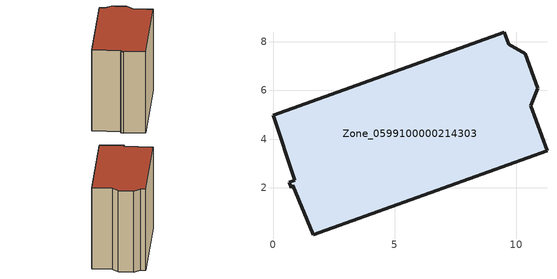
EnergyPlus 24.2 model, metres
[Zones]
Zone_0599100000214303
 floor ground (C_G): 0.81,2.1 0.75,2 0.66,2.23 0.9,2.31 0,4.98 9.51,8.39 9.69,7.9 10.35,7.51 10.86,6.09 10.6,5.36 11.25,3.52 1.66,0.07 z0
 wall outside (C_F): 10.86,6.09 10.35,7.51 9.69,7.9 9.51,8.39 0,4.98 0.9,2.31 0.66,2.23 0.75,2 0.81,2.1 1.66,0.07 11.25,3.52 10.6,5.36 10.86,6.09 z0:8.39
 roof outside (C_R): 1.66,0.07 11.25,3.52 10.6,5.36 10.86,6.09 10.35,7.51 9.69,7.9 9.51,8.39 0,4.98 0.9,2.31 0.66,2.23 0.75,2 0.81,2.1 z8.39
[BUILDING]
Pand.0599100000214303: North Axis=0; Terrain=City; Loads Convergence Tolerance Value=0.04; Temperature Convergence Tolerance Value=0.4; Solar Distribution=FullExterior; Maximum Number of Warmup Days=25; Minimum Number of Warmup Days=1
[Site:Location]
Rotterdam.The.Hague.AP_ZH_NLD Design_Conditions: Latitude=51.96; Longitude=4.45; Time Zone=1; Elevation=-4.5
[SITE:GROUNDTEMPERATURE:BUILDINGSURFACE]
18, 18, 18, 18, 18, 18, 18, 18, 18, 18, 18, 18
[MATERIAL] Thermal Absorptance=0.9; Solar Absorptance=0.7; Visible Absorptance=0.7
Name | Roughness | Thickness | Conductivity | Density | Specific Heat
G.TC.1946 | MediumSmooth | 0.15 | 1 | 540 | 1210
F.TC.1946 | Rough | 0.3 | 0.857143 | 1920 | 840
R.TC.1946 | MediumRough | 0.2 | 0.909091 | 1500 | 1000
[CONSTRUCTION]
C_G: G.TC.1946
C_F: F.TC.1946
C_R: R.TC.1946
[ZONE]
Zone_0599100000214303: Type=1; Multiplier=1; Ceiling Height=Autocalculate; Volume=Autocalculate; Floor Area=autocalculate; Part of Total Floor Area=Yes
[ZONEINFILTRATION:DESIGNFLOWRATE]
Infil_Zone_0599100000214303: Zone or ZoneList or Space or SpaceList=Zone_0599100000214303; Schedule=AlwaysOn; Design Flow Rate Calculation Method=Flow/Area; Flow Rate per Floor Area=0.003; Constant Term Coefficient=1; Temperature Term Coefficient=0; Velocity Term Coefficient=0; Velocity Squared Term Coefficient=0
[HVACTEMPLATE:ZONE:IDEALLOADSAIRSYSTEM]
Zone_0599100000214303: Maximum Heating Supply Air Temperature=50; Minimum Cooling Supply Air Temperature=13; Maximum Heating Supply Air Humidity Ratio=0.0156; Minimum Cooling Supply Air Humidity Ratio=0.0077; Heating Limit=NoLimit; Cooling Limit=NoLimit; Dehumidification Control Type=ConstantSensibleHeatRatio; Cooling Sensible Heat Ratio=0.7; Dehumidification Setpoint=60; Humidification Control Type=None; Humidification Setpoint=30; Outdoor Air Method=None; Outdoor Air Flow Rate per Person=0.00944; Outdoor Air Flow Rate per Zone Floor Area=0; Outdoor Air Flow Rate per Zone=0; Demand Controlled Ventilation Type=None; Outdoor Air Economizer Type=NoEconomizer; Heat Recovery Type=None; Sensible Heat Recovery Effectiveness=0.7; Latent Heat Recovery Effectiveness=0.65
[ZONECONTROL:THERMOSTAT]
ThermostatControl_Zone_0599100000214303: Zone or ZoneList=Zone_0599100000214303; Control Type Schedule=DualSetpointControlType; Control 1=Thermostat_Zone_0599100000214303; Temperature Difference Between Cutout And Setpoint=0
[THERMOSTATSETPOINT:DUALSETPOINT]
Thermostat_Zone_0599100000214303: Heating Setpoint Temperature Schedule=HeatingSetpoint_Zone_0599100000214303; Cooling Setpoint Temperature Schedule=CoolingSetpoint_Zone_0599100000214303
[SCHEDULE:COMPACT]
HeatingSetpoint_Zone_0599100000214303: Through: 12/31, For: AllDays, Until: 24:00, 21
CoolingSetpoint_Zone_0599100000214303: Through: 12/31, For: AllDays, Until: 24:00, 24
DualSetpointControlType: Through: 12/31, For: AllDays, Until: 24:00, 4
AlwaysOn: Through: 12/31, For: AllDays, Until: 24:00, 1
